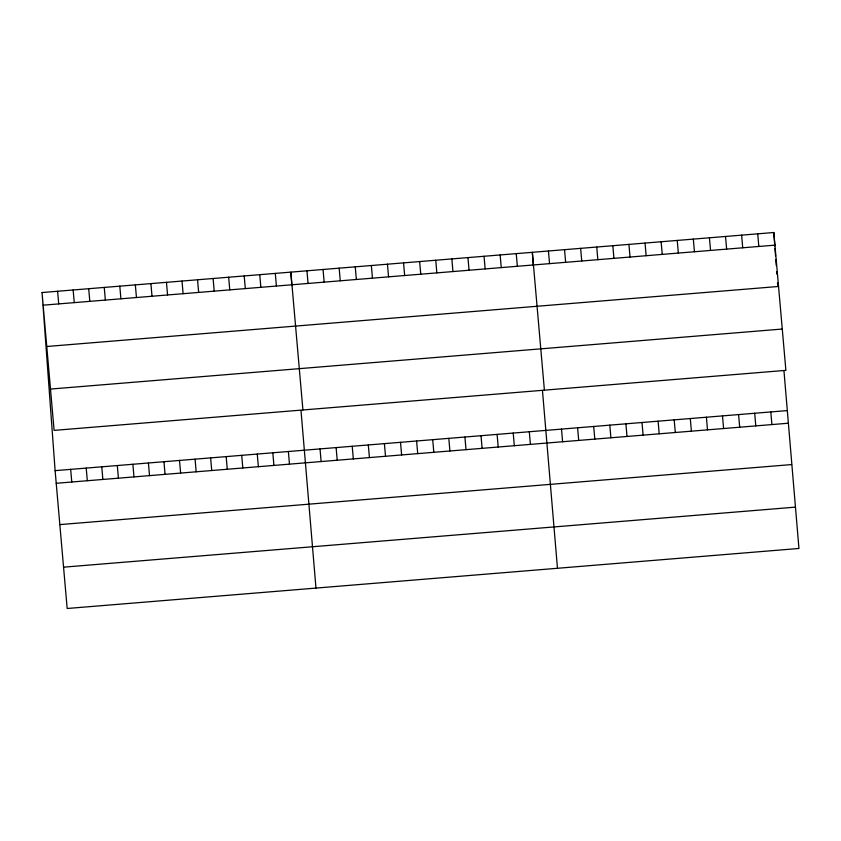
<?xml version="1.0" encoding="UTF-8"?>
<svg xmlns="http://www.w3.org/2000/svg" width="841" height="841" viewBox="0 0 841 841"><rect width="100%" height="100%" fill="white"/><g stroke="black" fill="none" stroke-linecap="round" stroke-linejoin="round"><path stroke-width="1.26" d="M42.05 292.531L773.825 232.505L785.883 370.355L54.108 430.382L42.05 292.531L55.117 470.645L67.175 608.495L798.95 548.469L784.012 371.428M43.154 305.178L774.929 245.151M46.77 346.492L778.545 286.466M50.492 389.068L782.267 329.041M55.117 470.645L786.892 410.618M56.221 483.281L787.996 423.254M59.837 524.605L791.612 464.568M63.559 567.17L795.334 507.144M757.73 233.83L758.834 246.466M770.787 411.932L771.901 424.579M741.625 235.154L742.729 247.79M754.692 413.257L755.796 425.893M725.531 236.468L726.635 249.115M738.587 414.571L739.702 427.217M709.426 237.793L710.54 250.429M722.493 415.896L723.596 428.532M693.331 239.107L694.435 251.753M706.398 417.22L707.502 429.856M677.236 240.431L678.34 253.067M690.293 418.534L691.397 431.181M661.131 241.756L662.235 254.392M674.198 419.859L675.302 432.495M645.036 243.07L646.14 255.717M658.093 421.183L659.207 433.819M628.931 244.395L630.035 257.031M641.998 422.497L643.102 435.144M612.837 245.719L613.941 258.355M625.904 423.822L627.008 436.458M596.732 247.033L597.846 259.68M609.799 425.136L610.902 437.783M580.637 248.358L581.741 260.994M593.704 426.461L594.808 439.097M564.542 249.672L565.646 262.318M577.599 427.785L578.703 440.421M548.437 250.996L549.541 263.632M561.504 429.099L562.608 441.746M544.4 390.171L532.342 252.321L533.331 265.788M557.467 568.274L542.529 391.244M516.237 253.635L517.352 266.282M529.304 431.748L530.408 444.384M500.143 254.96L501.247 267.596M513.21 433.062L514.314 445.709M484.038 256.274L485.152 268.92M497.105 434.387L498.208 447.023M467.943 257.598L469.047 270.234M481.01 435.701L482.114 448.348M451.848 258.923L452.952 271.559M464.905 437.026L466.019 449.662M435.743 260.237L436.847 272.883M448.81 438.35L449.914 450.986M419.648 261.562L420.752 274.198M432.705 439.664L433.819 452.311M403.543 262.886L404.658 275.522M416.61 440.989L417.714 453.625M387.449 264.2L388.553 276.847M400.516 442.313L401.62 454.949M371.354 265.525L372.458 278.161M384.411 443.627L385.514 456.274M355.249 266.839L356.353 279.485M368.316 444.952L369.42 457.588M339.154 268.163L340.258 280.799M352.211 446.266L353.325 458.913M323.049 269.488L324.153 282.124M336.116 447.591L337.22 460.227M306.954 270.802L308.058 283.449M320.022 448.915L321.125 461.551M302.918 409.977L290.849 272.127L291.838 285.593M315.974 588.08L301.046 411.049M275.301 273.399L276.405 286.045M288.368 451.512L289.472 464.148M259.753 274.681L260.857 287.317M272.82 452.784L273.924 465.42M244.205 275.953L245.309 288.589M257.262 454.056L258.376 466.702M228.657 277.225L229.761 289.872M241.714 455.338L242.818 467.974M213.099 278.508L214.213 291.144M226.166 456.61L227.27 469.246M197.551 279.78L198.655 292.416M210.618 457.882L211.722 470.529M182.003 281.052L183.107 293.698M195.07 459.165L196.174 471.801M166.455 282.334L167.559 294.97M179.511 460.437L180.626 473.073M150.896 283.606L152.011 296.242M163.963 461.709L165.067 474.356M135.348 284.878L136.452 297.525M148.415 462.992L149.519 475.628M119.8 286.161L120.904 298.797M132.867 464.264L133.971 476.9M104.252 287.433L105.356 300.069M117.319 465.536L118.423 478.182M88.704 288.705L89.808 301.351M101.761 466.818L102.875 479.454M73.146 289.987L74.26 302.623M86.213 468.09L87.317 480.726M57.598 291.259L58.702 303.895M70.665 469.362L71.769 482.009M773.825 232.505L774.813 245.982M774.992 248.431L775.528 255.769M775.801 259.449L776.254 265.567M776.695 271.696L776.884 274.145M777.505 282.713L777.683 285.162"/></g></svg>
